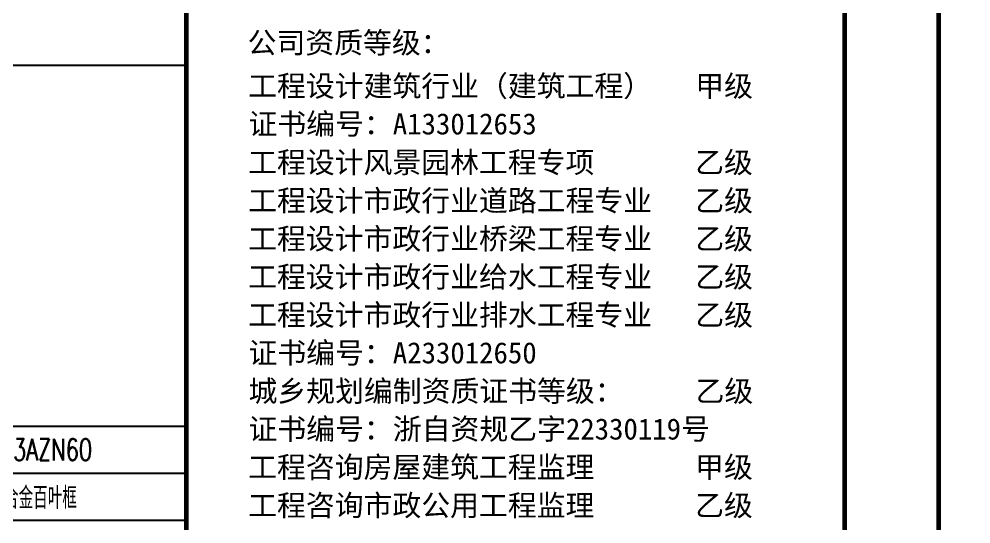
# Model space of a CAD drawing. Extents: x -160106 to 966792, y -663931 to 1550022.
# Drawn here: x -31523 to -31219.3, y -85886.3 to -85725.3 of the extents above; entities that cross this region are included whole.
import ezdxf
from ezdxf.enums import TextEntityAlignment as Align

# ---------------------------------------------------------------- set-up
doc = ezdxf.new("R2010")
doc.units = 0
doc.layers.add('!ZN1-标注-173', color=173, linetype='Continuous')
doc.layers.add('0-cxFrame', color=155, linetype='Continuous')
doc.layers.add('0-cxText', color=131, linetype='Continuous', lineweight=25)
doc.styles.add('cx_biaoti', font='')
doc.styles.add('cx_tuming', font='simhei.ttf')
doc.styles.add('cx_tuqian1', font='')
doc.styles.add('ZNTextStyle', font='ROMANS.shx', dxfattribs={"width": 0.7, "bigfont": 'CHINESE.shx'})
doc.styles.add('样式 1', font='romans.shx', dxfattribs={"width": 0.7, "bigfont": 'chinese.shx'})
doc.styles.add('黑体', font='simhei.ttf', dxfattribs={"height": 12})
doc.styles.get('cx_biaoti').set_extended_font_data('SimSun')
doc.styles.get('cx_tuqian1').set_extended_font_data('SimSun')

# ---------------------------------------------------------------- blocks, each defined once
blk = doc.blocks.new('zjcx_TT(Dragon)')
at = {"layer": '0-cxFrame', "const_width": 30}
blk.add_lwpolyline([(-7000, -10200), (0, -10200), (0, 0), (-7000, 0)], close=True, dxfattribs=at)
at = {"color": 7, "style": 'cx_biaoti'}
for s, p in [('公司资质等级：', (-6350, -4700)), ('工程设计建筑行业（建筑工程）   甲级', (-6344, -5160)), ('证书编号：A133012653', (-6340, -5563)), ('工程设计风景园林工程专项       乙级', (-6344, -5972)), ('工程设计市政行业道路工程专业   乙级', (-6344, -6379)), ('工程设计市政行业桥梁工程专业   乙级', (-6344, -6784)), ('工程设计市政行业给水工程专业   乙级', (-6344, -7189)), ('工程设计市政行业排水工程专业   乙级', (-6344, -7594)), ('证书编号：A233012650', (-6340, -7997)), ('城乡规划编制资质证书等级：     乙级', (-6340, -8404)), ('证书编号：浙自资规乙字22330119号', (-6340, -8807)), ('工程咨询房屋建筑工程监理       甲级', (-6344, -9212)), ('工程咨询市政公用工程监理       乙级', (-6344, -9619))]:
    blk.add_text(s, height=225, dxfattribs=at).set_placement(p)
blk = doc.blocks.new('zjcx_T2(Dragon)')
at = {"layer": '0-cxFrame', "const_width": 50}
blk.add_lwpolyline([(-7000, 40000), (0, 40000), (0, 0), (-7000, 0)], close=True, dxfattribs=at)
at = {"layer": '0-cxFrame'}
blk.add_blockref('zjcx_TT(Dragon)', (0, 40000), dxfattribs=at)
blk = doc.blocks.new('TK22.A2 L(Dragon)')
at = {"layer": '0-cxFrame', "color": 7, "const_width": 0.5}
blk.add_lwpolyline([(0, 0), (-594, 0), (-594, 420), (0, 420)], close=True, dxfattribs=at)
at = {"layer": '0-cxFrame', "const_width": 0.5}
for points in [[(-80, 10), (-574, 10), (-574, 410), (-80, 410)], [(-10, 10), (-80, 10), (-80, 410), (-10, 410)]]:
    blk.add_lwpolyline(points, close=True, dxfattribs=at)
at = {"layer": '0-cxFrame', "xscale": 0.01, "yscale": 0.01, "zscale": 0.01}
blk.add_blockref('zjcx_T2(Dragon)', (-10, 10), dxfattribs=at)
at = {"style": '黑体', "flags": 4}
blk.add_attdef('图幅', text='', height=3.3, dxfattribs=at).set_placement((-40, 3), align=Align.RIGHT)
at = {"layer": '0-cxText', "flags": 4}
for tag, height, style, p in [('建设单位', 3.5, 'cx_tuming', (-45, 240)), ('项目名称', 3.5, 'cx_tuming', (-45, 210)), ('子项名称', 3.5, 'cx_tuming', (-45, 180)), ('工程编号', 3.3, 'cx_tuqian1', (-35, 165)), ('图名1', 3.5, 'cx_tuming', (-45, 87)), ('图名2', 3.5, 'cx_tuming', (-45, 79)), ('图名3', 3.5, 'cx_tuming', (-45, 71)), ('出图日期', 3.3, 'cx_tuqian1', (-39, 60)), ('专业', 3.3, 'cx_tuqian1', (-55, 52)), ('图号', 3.3, 'cx_tuqian1', (-55, 44)), ('版次', 3.3, 'cx_tuqian1', (-20, 44))]:
    blk.add_attdef(tag, text='', height=height, dxfattribs=dict(at, style=style)).set_placement(p, align=Align.MIDDLE)
at = {"layer": 'Defpoints', "color": 6, "flags": 4}
for tag, height, style, p in [('tufu', 3.3, '黑体', (-12, 12)), ('dwfname', 4, 'cx_tuqian1', (-80, 3))]:
    blk.add_attdef(tag, text='', height=height, dxfattribs=dict(at, style=style)).set_placement(p, align=Align.RIGHT)
blk = doc.blocks.new('20210903165230')
at = {"layer": '!ZN1-标注-173'}
for p, q in [((0, -115), (247, -115)), ((0, -130), (247, -130)), ((0, -145), (247, -145))]:
    blk.add_line(p, q, dxfattribs=at)
at = {"layer": '!ZN1-标注-173', "color": 173, "ltscale": 0.1}
for p, q in [((58.48, -115), (58.48, -160)), ((123.5, -114.99), (123.5, -159.99)), ((148.9, -114.99), (148.9, -159.99))]:
    blk.add_line(p, q, dxfattribs=at)
at = {"layer": '!ZN1-标注-173'}
blk.add_lwpolyline([(0, -159.99), (247, -159.99), (247, 0), (0, 0)], close=True, dxfattribs=at)
at = {"layer": '!ZN1-标注-173', "color": 7, "style": 'ZNTextStyle', "width": 0.7}
for s, p in [('材料状态', (29.24, -122.5)), ('编  号', (136.2, -122.49)), ('理论重量(kg/m)', (29.24, -137.5)), ('备  注', (136.2, -137.49)), ('表面处理', (29.24, -152.5))]:
    blk.add_text(s, height=7, dxfattribs=at).set_placement(p, align=Align.MIDDLE)
at = {"layer": '!ZN1-标注-173', "color": 2, "style": '样式 1', "width": 0.7, "flags": 8}
for tag, p in [('材料状态', (90.99, -122.5)), ('编号', (198.07, -122.5)), ('米重', (90.99, -137.5)), ('备注', (198.07, -137.5)), ('表面处理', (90.99, -152.5)), ('-', (198.07, -152.5))]:
    blk.add_attdef(tag, text='', height=7, dxfattribs=at).set_placement(p, align=Align.MIDDLE)

msp = doc.modelspace()

# ---------------------------------------------------------------- block references
at = {"layer": '!ZN1-标注-173', "ltscale": 20}
ref = msp.add_blockref('20210903165230', (-31716.62, -85740.12), dxfattribs=at)
ref.add_attrib('备注', '铝合金百叶框', dxfattribs={"color": 2, "height": 7, "style": '样式 1', "width": 0.7}).set_placement((-31518.54, -85877.62), align=Align.MIDDLE)
ref.add_attrib('编号', 'E183AZN60', dxfattribs={"color": 2, "height": 7, "style": '样式 1', "width": 0.7}).set_placement((-31518.54, -85862.62), align=Align.MIDDLE)
ref.add_attrib('表面处理', '氟碳喷涂', dxfattribs={"color": 2, "height": 7, "style": '样式 1', "width": 0.7}).set_placement((-31625.63, -85892.62), align=Align.MIDDLE)
ref.add_attrib('米重', '0.469', dxfattribs={"color": 2, "height": 7, "style": '样式 1', "width": 0.7}).set_placement((-31625.63, -85877.62), align=Align.MIDDLE)
ref.add_attrib('材料状态', '6063-T5', dxfattribs={"color": 2, "height": 7, "style": '样式 1', "width": 0.7}).set_placement((-31625.63, -85862.62), align=Align.MIDDLE)
ref.add_attrib('-', '-', dxfattribs={"color": 2, "height": 7, "style": '样式 1', "width": 0.7}).set_placement((-31518.54, -85892.62), align=Align.MIDDLE)
at = {"layer": '0-cxFrame', "xscale": 3, "yscale": 3, "zscale": 3}
for p in [(-31229.62, -86825.19), (-29447.62, -86825.19)]:
    msp.add_blockref('TK22.A2 L(Dragon)', p, dxfattribs=at)

doc.saveas('drawing.dxf')
